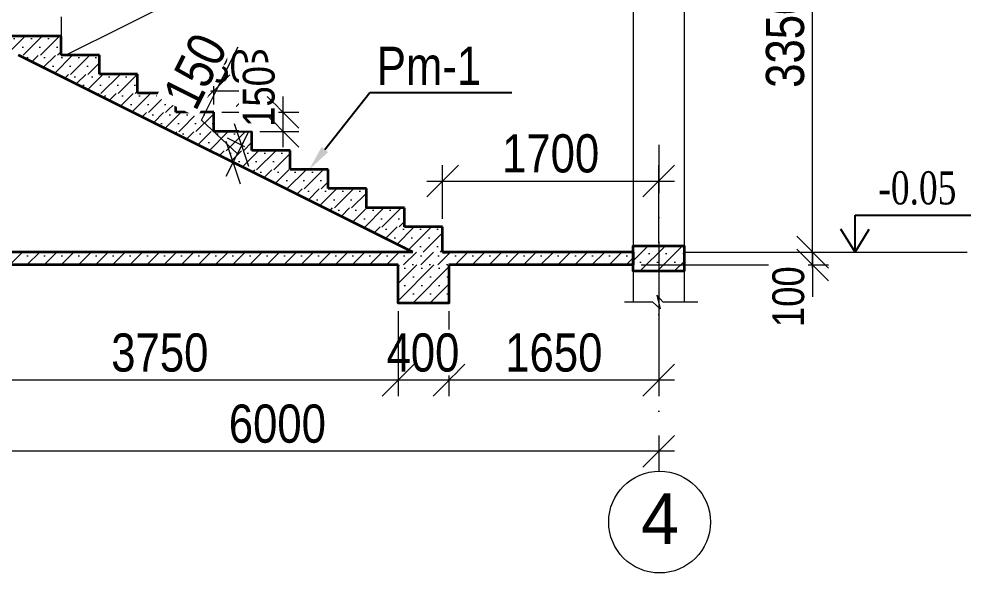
# Model space of a CAD drawing. Header units: millimetres. Extents: x -149347 to 251215, y -2929184 to -2541447.
# Drawn here: x 158715 to 166204, y -2576141 to -2571786 of the extents above; entities that cross this region are included whole.
import ezdxf
from ezdxf import colors
from ezdxf.entities.mleader import LeaderData, LeaderLine
from ezdxf.math import Vec2, Vec3

# ---------------------------------------------------------------- set-up
doc = ezdxf.new("R2010")
doc.units = ezdxf.units.MM
doc.linetypes.add('DASHDOTX2', pattern=[50.8, 25.4, -12.7, 0, -12.7])
for name, color, linetype, lineweight in [('Layer2', 7, 'Continuous', 13), ('аракясмя', 130, 'Continuous', 20), ('РАЗМЕРЫ', 80, 'Continuous', 9)]:
    doc.layers.add(name, color=color, linetype=linetype, lineweight=lineweight)
doc.styles.add('400', font='times.ttf', dxfattribs={"width": 0.75, "height": 300})
doc.styles.add('Annotative', font='timlat.ttf', dxfattribs={"height": 250})
doc.styles.add('style1', font='A3TI(LA).TTF', dxfattribs={"height": 400})
doc.styles.add('style6', font='ARIALN.TTF', dxfattribs={"height": 300})
doc.dimstyles.new('DIM_100', dxfattribs={"dimscale": 100, "dimtxt": 250, "dimasz": 2.5, "dimexe": 1.25, "dimexo": 0.625, "dimtad": 1, "dimdec": 0, "dimtxsty": 'style1', "dimblk": 'OBLIQUE', "dimcen": 2.5, "dimdle": 1.25, "dimclrd": 251, "dimclre": 251, "dimaunit": 1, "dimadec": 3, "dimazin": 0, "dimtfac": 1, "dimtdec": 0, "dimtmove": 1, "dimatfit": 3, "dimfxl": 1.25, "dimlwd": 5, "dimlwe": 5, "dimarcsym": 0})

# ---------------------------------------------------------------- blocks, each defined once
blk = doc.blocks.new('_Oblique')
at = {"color": 0, "linetype": 'ByBlock', "lineweight": -2}
blk.add_line((-0.5, -0.5), (0.5, 0.5), dxfattribs=at)
blk = doc.blocks.new('*D1693')
at = {"color": 251, "lineweight": 5, "ltscale": 15, "transparency": 16777216}
for p, q in [((157747.5, -2575121.1), (157747.5, -2575309.8)), ((163747.5, -2575121.1), (163747.5, -2575309.8))]:
    blk.add_line(p, q, dxfattribs=at)
at = {"color": 251, "linetype": 'ByBlock', "lineweight": 5, "ltscale": 15, "transparency": 16777216}
blk.add_line((163872.5, -2575184.8), (157622.5, -2575184.8), dxfattribs=at)
at = {"layer": 'Defpoints', "color": 0, "lineweight": 15, "ltscale": 15, "transparency": 16777216}
for p in [(157747.5, -2575058.6), (163747.5, -2575058.6), (157747.5, -2575184.8)]:
    blk.add_point(p, dxfattribs=at)
at = {"color": 251, "lineweight": 5, "ltscale": 15, "transparency": 16777216, "xscale": 250, "yscale": 250, "zscale": 250, "rotation": 180}
blk.add_blockref('_Oblique', (157747.5, -2575184.8), dxfattribs=at)
at = {"color": 251, "lineweight": 5, "ltscale": 15, "transparency": 16777216, "xscale": 250, "yscale": 250, "zscale": 250}
blk.add_blockref('_Oblique', (163747.5, -2575184.8), dxfattribs=at)
at = {"color": 0, "lineweight": 15, "ltscale": 15, "transparency": 16777216, "insert": (160747.5, -2574969.1), "char_height": 300, "attachment_point": 5, "style": 'style6', "bg_fill": 3, "box_fill_scale": 1.1, "bg_fill_color": 9, "bg_fill_true_color": 13158600, "bg_fill_transparency": 0}
blk.add_mtext('6000', dxfattribs=at)
blk = doc.blocks.new('*D1694')
at = {"color": 251, "lineweight": 5, "ltscale": 15, "transparency": 16777216}
for p, q in [((163747.5, -2573895.1), (163747.5, -2574750.6)), ((162097.5, -2574081.6), (162097.5, -2574750.6))]:
    blk.add_line(p, q, dxfattribs=at)
at = {"color": 251, "linetype": 'ByBlock', "lineweight": 5, "ltscale": 15, "transparency": 16777216}
blk.add_line((163872.5, -2574625.6), (161972.5, -2574625.6), dxfattribs=at)
at = {"layer": 'Defpoints', "color": 0, "lineweight": 15, "ltscale": 15, "transparency": 16777216}
for p in [(163747.5, -2573832.6), (162097.5, -2574019.1), (162097.5, -2574625.6)]:
    blk.add_point(p, dxfattribs=at)
at = {"color": 251, "lineweight": 5, "ltscale": 15, "transparency": 16777216, "xscale": 250, "yscale": 250, "zscale": 250, "rotation": 180}
blk.add_blockref('_Oblique', (162097.5, -2574625.6), dxfattribs=at)
at = {"color": 251, "lineweight": 5, "ltscale": 15, "transparency": 16777216, "xscale": 250, "yscale": 250, "zscale": 250}
blk.add_blockref('_Oblique', (163747.5, -2574625.6), dxfattribs=at)
at = {"color": 0, "lineweight": 15, "ltscale": 15, "transparency": 16777216, "insert": (162922.5, -2574409.9), "char_height": 300, "attachment_point": 5, "style": 'style6', "bg_fill": 3, "box_fill_scale": 1.1, "bg_fill_color": 9, "bg_fill_true_color": 13158600, "bg_fill_transparency": 0}
blk.add_mtext('1650', dxfattribs=at)
blk = doc.blocks.new('*D1695')
at = {"color": 251, "lineweight": 5, "ltscale": 15, "transparency": 16777216}
for p, q in [((161697.5, -2574081.6), (161697.5, -2574750.6)), ((162097.5, -2574081.6), (162097.5, -2574750.6))]:
    blk.add_line(p, q, dxfattribs=at)
at = {"color": 251, "linetype": 'ByBlock', "lineweight": 5, "ltscale": 15, "transparency": 16777216}
blk.add_line((162222.5, -2574625.6), (161572.5, -2574625.6), dxfattribs=at)
at = {"layer": 'Defpoints', "color": 0, "lineweight": 15, "ltscale": 15, "transparency": 16777216}
for p in [(161697.5, -2574019.1), (162097.5, -2574019.1), (161697.5, -2574625.6)]:
    blk.add_point(p, dxfattribs=at)
at = {"color": 0, "lineweight": 15, "ltscale": 15, "transparency": 16777216, "insert": (161892.6, -2574409.9), "char_height": 300, "attachment_point": 5, "style": 'style6', "bg_fill": 3, "box_fill_scale": 1.1, "bg_fill_color": 9, "bg_fill_true_color": 13158600, "bg_fill_transparency": 0}
blk.add_mtext('400', dxfattribs=at)
at = {"color": 251, "lineweight": 5, "ltscale": 15, "transparency": 16777216, "xscale": 250, "yscale": 250, "zscale": 250, "rotation": 180}
blk.add_blockref('_Oblique', (161697.5, -2574625.6), dxfattribs=at)
at = {"color": 251, "lineweight": 5, "ltscale": 15, "transparency": 16777216, "xscale": 250, "yscale": 250, "zscale": 250}
blk.add_blockref('_Oblique', (162097.5, -2574625.6), dxfattribs=at)
blk = doc.blocks.new('*D1696')
at = {"color": 251, "lineweight": 5, "ltscale": 15, "transparency": 16777216}
for p, q in [((157947.5, -2573990.8), (157947.5, -2574750.6)), ((161697.5, -2574081.6), (161697.5, -2574750.6))]:
    blk.add_line(p, q, dxfattribs=at)
at = {"color": 251, "linetype": 'ByBlock', "lineweight": 5, "ltscale": 15, "transparency": 16777216}
blk.add_line((161822.5, -2574625.6), (157822.5, -2574625.6), dxfattribs=at)
at = {"layer": 'Defpoints', "color": 0, "lineweight": 15, "ltscale": 15, "transparency": 16777216}
for p in [(157947.5, -2573928.3), (161697.5, -2574019.1), (157947.5, -2574625.6)]:
    blk.add_point(p, dxfattribs=at)
at = {"color": 251, "lineweight": 5, "ltscale": 15, "transparency": 16777216, "xscale": 250, "yscale": 250, "zscale": 250, "rotation": 180}
blk.add_blockref('_Oblique', (157947.5, -2574625.6), dxfattribs=at)
at = {"color": 251, "lineweight": 5, "ltscale": 15, "transparency": 16777216, "xscale": 250, "yscale": 250, "zscale": 250}
blk.add_blockref('_Oblique', (161697.5, -2574625.6), dxfattribs=at)
at = {"color": 0, "lineweight": 15, "ltscale": 15, "transparency": 16777216, "insert": (159822.5, -2574409.9), "char_height": 300, "attachment_point": 5, "style": 'style6', "bg_fill": 3, "box_fill_scale": 1.1, "bg_fill_color": 9, "bg_fill_true_color": 13158600, "bg_fill_transparency": 0}
blk.add_mtext('3750', dxfattribs=at)
blk = doc.blocks.new('*D1657')
at = {"color": 251, "lineweight": 5, "ltscale": 15, "transparency": 16777216}
for p, q in [((160247.5, -2572456.6), (160247.5, -2572224.4)), ((160547.5, -2572606.6), (160547.5, -2572224.4))]:
    blk.add_line(p, q, dxfattribs=at)
at = {"color": 251, "linetype": 'ByBlock', "lineweight": 5, "ltscale": 15, "transparency": 16777216}
blk.add_line((160122.5, -2572349.4), (160672.5, -2572349.4), dxfattribs=at)
at = {"layer": 'Defpoints', "color": 0, "lineweight": 15, "ltscale": 15, "transparency": 16777216}
for p in [(160247.5, -2572519.1), (160547.5, -2572669.1)]:
    blk.add_point(p, dxfattribs=at)
at = {"color": 0, "lineweight": 15, "ltscale": 15, "transparency": 16777216, "insert": (160451.7, -2572159.3), "char_height": 300, "attachment_point": 5, "style": 'style6', "bg_fill": 3, "box_fill_scale": 1.1, "bg_fill_color": 9, "bg_fill_true_color": 13158600, "bg_fill_transparency": 0}
blk.add_mtext('{\\H0.83333x;300}', dxfattribs=at)
at = {"layer": 'Defpoints', "color": 0, "lineweight": 15, "ltscale": 15, "transparency": 16777216}
blk.add_point((160547.5, -2572349.4), dxfattribs=at)
at = {"color": 251, "lineweight": 5, "ltscale": 15, "transparency": 16777216, "xscale": 250, "yscale": 250, "zscale": 250, "rotation": 180}
blk.add_blockref('_Oblique', (160247.5, -2572349.4), dxfattribs=at)
at = {"color": 251, "lineweight": 5, "ltscale": 15, "transparency": 16777216, "xscale": 250, "yscale": 250, "zscale": 250}
blk.add_blockref('_Oblique', (160547.5, -2572349.4), dxfattribs=at)
blk = doc.blocks.new('*D1659')
at = {"color": 251, "linetype": 'ByBlock', "lineweight": 5, "ltscale": 15, "transparency": 16777216}
blk.add_line((160792.4, -2572794.1), (160792.4, -2572394.1), dxfattribs=at)
at = {"color": 251, "lineweight": 5, "ltscale": 15, "transparency": 16777216}
for p, q in [((160310, -2572519.1), (160917.4, -2572519.1)), ((160610, -2572669.1), (160917.4, -2572669.1))]:
    blk.add_line(p, q, dxfattribs=at)
at = {"layer": 'Defpoints', "color": 0, "lineweight": 15, "ltscale": 15, "transparency": 16777216}
blk.add_point((160247.5, -2572519.1), dxfattribs=at)
at = {"color": 0, "lineweight": 15, "ltscale": 15, "transparency": 16777216, "insert": (160602.3, -2572394.1), "char_height": 300, "attachment_point": 5, "rotation": 90, "style": 'style6', "bg_fill": 3, "box_fill_scale": 1.1, "bg_fill_color": 9, "bg_fill_true_color": 13158600, "bg_fill_transparency": 0}
blk.add_mtext('{\\H0.83333x;150}', dxfattribs=at)
at = {"layer": 'Defpoints', "color": 0, "lineweight": 15, "ltscale": 15, "transparency": 16777216}
for p in [(160792.4, -2572519.1), (160547.5, -2572669.1)]:
    blk.add_point(p, dxfattribs=at)
at = {"color": 251, "lineweight": 5, "ltscale": 15, "transparency": 16777216, "xscale": 250, "yscale": 250, "zscale": 250}
for p, rotation in [((160792.4, -2572519.1), 90), ((160792.4, -2572669.1), 270)]:
    blk.add_blockref('_Oblique', p, dxfattribs=dict(at, rotation=rotation))
blk = doc.blocks.new('*D1663')
at = {"color": 251, "linetype": 'ByBlock', "lineweight": 5, "ltscale": 15, "transparency": 16777216}
for p, q in [((160150, -2572579.5), (160438.3, -2572002.9)), ((160432.8, -2572845.6), (160150, -2572579.5)), ((160522.2, -2572666.7), (160343.3, -2573024.5))]:
    blk.add_line(p, q, dxfattribs=at)
at = {"color": 251, "lineweight": 5, "ltscale": 15, "transparency": 16777216}
for p, q in [((160491.6, -2572791.1), (160354.5, -2572722.6)), ((160424.5, -2572925.3), (160287.4, -2572856.8))]:
    blk.add_line(p, q, dxfattribs=at)
at = {"layer": 'Defpoints', "color": 0, "lineweight": 15, "ltscale": 15, "transparency": 16777216}
for p in [(160547.5, -2572819.1), (160399.2, -2572912.7), (160480.4, -2572953.2)]:
    blk.add_point(p, dxfattribs=at)
at = {"color": 251, "lineweight": 5, "ltscale": 15, "transparency": 16777216, "xscale": 250, "yscale": 250, "zscale": 250}
for p, rotation in [((160466.3, -2572778.5), 63.43494882292197), ((160399.2, -2572912.7), 243.434948822922)]:
    blk.add_blockref('_Oblique', p, dxfattribs=dict(at, rotation=rotation))
at = {"color": 0, "lineweight": 15, "ltscale": 15, "transparency": 16777216, "insert": (160101.3, -2572194.7), "char_height": 300, "attachment_point": 5, "rotation": 63.43495, "style": 'style6', "bg_fill": 3, "box_fill_scale": 1.1, "bg_fill_color": 9, "bg_fill_true_color": 13158600, "bg_fill_transparency": 0}
blk.add_mtext('150', dxfattribs=at)
blk = doc.blocks.new('*D1682')
at = {"color": 251, "linetype": 'ByBlock', "lineweight": 5, "ltscale": 15, "transparency": 16777216}
blk.add_line((164958.5, -2573744.1), (164958.5, -2570144.1), dxfattribs=at)
at = {"color": 251, "lineweight": 5, "ltscale": 15, "transparency": 16777216}
for p, q in [((163610, -2570269.1), (165083.5, -2570269.1)), ((164649.6, -2573619.1), (165083.5, -2573619.1))]:
    blk.add_line(p, q, dxfattribs=at)
at = {"layer": 'Defpoints', "color": 0, "lineweight": 15, "ltscale": 15, "transparency": 16777216}
for p in [(163547.5, -2570269.1), (164958.5, -2570269.1), (164587.1, -2573619.1)]:
    blk.add_point(p, dxfattribs=at)
at = {"color": 251, "lineweight": 5, "ltscale": 15, "transparency": 16777216, "xscale": 250, "yscale": 250, "zscale": 250}
for p, rotation in [((164958.5, -2570269.1), 90), ((164958.5, -2573619.1), 270)]:
    blk.add_blockref('_Oblique', p, dxfattribs=dict(at, rotation=rotation))
at = {"color": 0, "lineweight": 15, "ltscale": 15, "transparency": 16777216, "insert": (164742.9, -2571944.1), "char_height": 300, "attachment_point": 5, "rotation": 90, "style": 'style6', "bg_fill": 3, "box_fill_scale": 1.1, "bg_fill_color": 9, "bg_fill_true_color": 13158600, "bg_fill_transparency": 0}
blk.add_mtext('3350', dxfattribs=at)
blk = doc.blocks.new('*D1692')
at = {"color": 251, "linetype": 'ByBlock', "lineweight": 5, "ltscale": 15, "transparency": 16777216}
for p, q in [((164958.5, -2573619.1), (164958.5, -2573369.1)), ((164958.5, -2573719.1), (164958.5, -2573969.1))]:
    blk.add_line(p, q, dxfattribs=at)
at = {"color": 251, "lineweight": 5, "ltscale": 15, "transparency": 16777216}
for p, q in [((164010, -2573619.1), (165083.5, -2573619.1)), ((163610, -2573719.1), (165083.5, -2573719.1))]:
    blk.add_line(p, q, dxfattribs=at)
at = {"layer": 'Defpoints', "color": 0, "lineweight": 15, "ltscale": 15, "transparency": 16777216}
for p in [(163947.5, -2573619.1), (163547.5, -2573719.1)]:
    blk.add_point(p, dxfattribs=at)
at = {"color": 0, "lineweight": 15, "ltscale": 15, "transparency": 16777216, "insert": (164768.4, -2573969.1), "char_height": 300, "attachment_point": 5, "rotation": 90, "style": 'style6', "bg_fill": 3, "box_fill_scale": 1.1, "bg_fill_color": 9, "bg_fill_true_color": 13158600, "bg_fill_transparency": 0}
blk.add_mtext('{\\H0.83333x;100}', dxfattribs=at)
at = {"color": 251, "linetype": 'ByBlock', "lineweight": 5, "ltscale": 15, "transparency": 16777216}
blk.add_line((164958.5, -2573619.1), (164958.5, -2573719.1), dxfattribs=at)
at = {"layer": 'Defpoints', "color": 0, "lineweight": 15, "ltscale": 15, "transparency": 16777216}
blk.add_point((164958.5, -2573719.1), dxfattribs=at)
at = {"color": 251, "lineweight": 5, "ltscale": 15, "transparency": 16777216, "xscale": 250, "yscale": 250, "zscale": 250}
for p, rotation in [((164958.5, -2573619.1), 270), ((164958.5, -2573719.1), 90)]:
    blk.add_blockref('_Oblique', p, dxfattribs=dict(at, rotation=rotation))
blk = doc.blocks.new('*D1653')
at = {"color": 251, "lineweight": 5, "ltscale": 15, "transparency": 16777216}
for p, q in [((162047.5, -2573356.6), (162047.5, -2572934.6)), ((163747.5, -2573546.6), (163747.5, -2572934.6))]:
    blk.add_line(p, q, dxfattribs=at)
at = {"color": 251, "linetype": 'ByBlock', "lineweight": 5, "ltscale": 15, "transparency": 16777216}
blk.add_line((161922.5, -2573059.6), (163872.5, -2573059.6), dxfattribs=at)
at = {"layer": 'Defpoints', "color": 0, "lineweight": 15, "ltscale": 15, "transparency": 16777216}
for p in [(163747.5, -2573059.6), (162047.5, -2573419.1), (163747.5, -2573609.1)]:
    blk.add_point(p, dxfattribs=at)
at = {"color": 251, "lineweight": 5, "ltscale": 15, "transparency": 16777216, "xscale": 250, "yscale": 250, "zscale": 250, "rotation": 180}
blk.add_blockref('_Oblique', (162047.5, -2573059.6), dxfattribs=at)
at = {"color": 251, "lineweight": 5, "ltscale": 15, "transparency": 16777216, "xscale": 250, "yscale": 250, "zscale": 250}
blk.add_blockref('_Oblique', (163747.5, -2573059.6), dxfattribs=at)
at = {"color": 0, "lineweight": 15, "ltscale": 15, "transparency": 16777216, "insert": (162897.5, -2572843.9), "char_height": 300, "attachment_point": 5, "style": 'style6', "bg_fill": 3, "box_fill_scale": 1.1, "bg_fill_color": 9, "bg_fill_true_color": 13158600, "bg_fill_transparency": 0}
blk.add_mtext('1700', dxfattribs=at)

msp = doc.modelspace()

# ---------------------------------------------------------------- hatches: boundary and pattern name
at = {"lineweight": 9, "ltscale": 15}
h = msp.add_hatch(dxfattribs=at)
h.set_pattern_fill('SACNCR', color=52, scale=40)
h.set_pattern_definition([(45, (-3151130.73, 947400.81), (-67.351921, 67.351921), []), (45, (-3151063.38, 947400.81), (-67.351921, 67.351921), [0, -95.25])])
edge = h.paths.add_edge_path()
edge.add_line((157947.45954, -2571919.07056), (159047.45954, -2571920.55204))
edge.add_line((159047.45954, -2571920.55204), (159047.45954, -2572070.55204))
edge.add_line((159047.45954, -2572070.55204), (157947.45954, -2572069.07056))
edge.add_line((157947.45954, -2572069.07056), (157953.63434, -2571919.07056))
h = msp.add_hatch(dxfattribs=at)
h.set_pattern_fill('SACNCR', color=52, scale=40)
h.set_pattern_definition([(45, (-3151430.73, 947250.81), (-67.351921, 67.351921), []), (45, (-3151363.38, 947250.81), (-67.351921, 67.351921), [0, -95.25])])
edge = h.paths.add_edge_path()
edge.add_line((158718.07872, -2572071.4001), (159347.45954, -2572070.55204))
edge.add_line((159347.45954, -2572070.55204), (159347.45954, -2572220.55204))
edge.add_line((159347.45954, -2572220.55204), (159020.33669, -2572221.57581))
edge.add_line((159020.33669, -2572221.57581), (158728.47524, -2572072.35333))
h = msp.add_hatch(dxfattribs=at)
h.set_pattern_fill('SACNCR', color=52, scale=40)
h.set_pattern_definition([(45, (-3151730.73, 947100.81), (-67.351921, 67.351921), []), (45, (-3151663.38, 947100.81), (-67.351921, 67.351921), [0, -95.25])])
edge = h.paths.add_edge_path()
edge.add_line((159018.07872, -2572221.4001), (159647.45954, -2572220.55204))
edge.add_line((159647.45954, -2572220.55204), (159647.45954, -2572370.55204))
edge.add_line((159647.45954, -2572370.55204), (159320.33669, -2572371.57581))
edge.add_line((159320.33669, -2572371.57581), (159028.47524, -2572222.35333))
h = msp.add_hatch(dxfattribs=at)
h.set_pattern_fill('SACNCR', color=52, scale=40)
h.set_pattern_definition([(45, (-3152030.73, 946950.81), (-67.351921, 67.351921), []), (45, (-3151963.38, 946950.81), (-67.351921, 67.351921), [0, -95.25])])
edge = h.paths.add_edge_path()
edge.add_line((159318.07872, -2572371.4001), (159947.45954, -2572370.55204))
edge.add_line((159947.45954, -2572370.55204), (159947.45954, -2572520.55204))
edge.add_line((159947.45954, -2572520.55204), (159620.33669, -2572521.57581))
edge.add_line((159620.33669, -2572521.57581), (159328.47524, -2572372.35333))
h = msp.add_hatch(dxfattribs=at)
h.set_pattern_fill('SACNCR', color=52, scale=40)
h.set_pattern_definition([(45, (-3152330.73, 946800.81), (-67.351921, 67.351921), []), (45, (-3152263.38, 946800.81), (-67.351921, 67.351921), [0, -95.25])])
edge = h.paths.add_edge_path()
edge.add_line((159618.07872, -2572521.4001), (160247.45954, -2572520.55204))
edge.add_line((160247.45954, -2572520.55204), (160247.45954, -2572670.55204))
edge.add_line((160247.45954, -2572670.55204), (159920.33669, -2572671.57581))
edge.add_line((159920.33669, -2572671.57581), (159628.47524, -2572522.35333))
h = msp.add_hatch(dxfattribs=at)
h.set_pattern_fill('SACNCR', color=52, scale=40)
h.set_pattern_definition([(45, (-3152630.73, 946650.81), (-67.351921, 67.351921), []), (45, (-3152563.38, 946650.81), (-67.351921, 67.351921), [0, -95.25])])
edge = h.paths.add_edge_path()
edge.add_line((159918.07872, -2572671.4001), (160547.45954, -2572670.55204))
edge.add_line((160547.45954, -2572670.55204), (160547.45954, -2572820.55204))
edge.add_line((160547.45954, -2572820.55204), (160220.33669, -2572821.57581))
edge.add_line((160220.33669, -2572821.57581), (159928.47524, -2572672.35333))
h = msp.add_hatch(dxfattribs=at)
h.set_pattern_fill('SACNCR', color=52, scale=40)
h.set_pattern_definition([(45, (-3152930.73, 946500.81), (-67.351921, 67.351921), []), (45, (-3152863.38, 946500.81), (-67.351921, 67.351921), [0, -95.25])])
edge = h.paths.add_edge_path()
edge.add_line((160218.07872, -2572821.4001), (160847.45954, -2572820.55204))
edge.add_line((160847.45954, -2572820.55204), (160847.45954, -2572970.55204))
edge.add_line((160847.45954, -2572970.55204), (160520.33669, -2572971.57581))
edge.add_line((160520.33669, -2572971.57581), (160228.47524, -2572822.35333))
h = msp.add_hatch(dxfattribs=at)
h.set_pattern_fill('SACNCR', color=52, scale=40)
h.set_pattern_definition([(45, (-3153230.73, 946350.81), (-67.351921, 67.351921), []), (45, (-3153163.38, 946350.81), (-67.351921, 67.351921), [0, -95.25])])
edge = h.paths.add_edge_path()
edge.add_line((160518.07872, -2572971.4001), (161147.45954, -2572970.55204))
edge.add_line((161147.45954, -2572970.55204), (161147.45954, -2573120.55204))
edge.add_line((161147.45954, -2573120.55204), (160820.33669, -2573121.57581))
edge.add_line((160820.33669, -2573121.57581), (160528.47524, -2572972.35333))
h = msp.add_hatch(dxfattribs=at)
h.set_pattern_fill('SACNCR', color=52, scale=40)
h.set_pattern_definition([(45, (-3153530.73, 946200.81), (-67.351921, 67.351921), []), (45, (-3153463.38, 946200.81), (-67.351921, 67.351921), [0, -95.25])])
edge = h.paths.add_edge_path()
edge.add_line((160818.07872, -2573121.4001), (161447.45954, -2573120.55204))
edge.add_line((161447.45954, -2573120.55204), (161447.45954, -2573270.55204))
edge.add_line((161447.45954, -2573270.55204), (161120.33669, -2573271.57581))
edge.add_line((161120.33669, -2573271.57581), (160828.47524, -2573122.35333))
h = msp.add_hatch(dxfattribs=at)
h.set_pattern_fill('SACNCR', color=52, scale=40)
h.set_pattern_definition([(45, (-3153830.73, 946050.81), (-67.351921, 67.351921), []), (45, (-3153763.38, 946050.81), (-67.351921, 67.351921), [0, -95.25])])
edge = h.paths.add_edge_path()
edge.add_line((161118.07872, -2573271.4001), (161747.45954, -2573270.55204))
edge.add_line((161747.45954, -2573270.55204), (161747.45954, -2573420.55204))
edge.add_line((161747.45954, -2573420.55204), (161420.33669, -2573421.57581))
edge.add_line((161420.33669, -2573421.57581), (161128.47524, -2573272.35333))
h = msp.add_hatch(dxfattribs=at)
h.set_pattern_fill('SACNCR', color=52, scale=40)
h.set_pattern_definition([(45, (-3154130.73, 945901.585), (-67.351921, 67.351921), []), (45, (-3154063.38, 945901.585), (-67.351921, 67.351921), [0, -95.25])])
edge = h.paths.add_edge_path()
edge.add_line((161418.07872, -2573420.62301), (162047.45954, -2573419.77495))
edge.add_line((162047.45954, -2573419.77495), (162047.45954, -2573619.07056))
edge.add_line((162047.45954, -2573619.07056), (161812.04934, -2573619.07056))
edge.add_line((161812.04934, -2573619.07056), (161428.47524, -2573421.57623))
h = msp.add_hatch(dxfattribs=at)
h.set_pattern_fill('SACNCR', color=52, scale=40)
h.set_pattern_definition([(45, (-3154730.73, 945894.53), (-67.351921, 67.351921), []), (45, (-3154663.38, 945894.53), (-67.351921, 67.351921), [0, -95.25])])
h.paths.add_polyline_path([(157947.45954, -2573619.07056), (163547.45954, -2573619.07056), (163547.45954, -2573719.07056), (157947.45954, -2573719.07056)])

# ---------------------------------------------------------------- linework, layer by layer
at = {"color": 1, "lineweight": 15, "ltscale": 15}
for p, q in [((163947.45954, -2570769.07056), (163947.45954, -2574012.3058)), ((155037.51287, -2573619.07056), (161812.04934, -2573619.07056))]:
    msp.add_line(p, q, dxfattribs=at)
at = {"color": 1, "linetype": 'DASHDOTX2', "lineweight": 13, "ltscale": 15}
msp.add_line((163747.45954, -2572774.4986), (163747.45954, -2575341.52814), dxfattribs=at)
at = {"color": 0}
msp.add_line((165291.9749, -2573619.07056), (165291.9749, -2573327.5471), dxfattribs=at)
at = {"color": 7}
msp.add_line((165291.9749, -2573327.5471), (166204.19793, -2573327.5471), dxfattribs=at)
at = {"color": 7, "ltscale": 15}
for points in [[(165291.9749, -2573619.07056), (165179.71809, -2573437.36929)], [(165291.9749, -2573619.07056), (165404.23171, -2573437.36929)]]:
    msp.add_lwpolyline(points, dxfattribs=at)
at = {"color": 1, "lineweight": 15, "ltscale": 15}
msp.add_lwpolyline([(164055.61518, -2574012.3058), (163783.96748, -2574012.3058), (163732.52494, -2573956.81188), (163758.23617, -2574065.498), (163700.89784, -2574012.3058), (163478.1363, -2574012.3058)], dxfattribs=at)
at = {"layer": 'Layer2', "color": 2, "lineweight": 13}
msp.add_line((159047.45954, -2571769.07056), (159047.45954, -2571919.07056), dxfattribs=at)
at = {"layer": 'Layer2', "color": 2, "lineweight": 35}
for p, q in [((159047.45954, -2571919.07056), (157547.45954, -2571919.07056)), ((159047.45954, -2572069.07056), (159047.45954, -2571919.07056)), ((161812.04934, -2573619.07056), (158712.04934, -2572069.07056)), ((159347.45954, -2572069.07056), (159047.45954, -2572069.07056)), ((159347.45954, -2572219.07056), (159347.45954, -2572069.07056)), ((159647.45954, -2572219.07056), (159347.45954, -2572219.07056)), ((159647.45954, -2572369.07056), (159647.45954, -2572219.07056)), ((159947.45954, -2572369.07056), (159647.45954, -2572369.07056)), ((159947.45954, -2572519.07056), (159947.45954, -2572369.07056)), ((160247.45954, -2572519.07056), (159947.45954, -2572519.07056)), ((160247.45954, -2572669.07056), (160247.45954, -2572519.07056)), ((160547.45954, -2572669.07056), (160247.45954, -2572669.07056)), ((160547.45954, -2572819.07056), (160547.45954, -2572669.07056)), ((160847.45954, -2572819.07056), (160547.45954, -2572819.07056)), ((160847.45954, -2572969.07056), (160847.45954, -2572819.07056)), ((161147.45954, -2572969.07056), (160847.45954, -2572969.07056)), ((161147.45954, -2573119.07056), (161147.45954, -2572969.07056)), ((161447.45954, -2573119.07056), (161147.45954, -2573119.07056)), ((161447.45954, -2573269.07056), (161447.45954, -2573119.07056)), ((161747.45954, -2573269.07056), (161447.45954, -2573269.07056)), ((161747.45954, -2573419.07056), (161747.45954, -2573269.07056)), ((162047.45954, -2573419.07056), (161747.45954, -2573419.07056)), ((162047.45954, -2573619.07056), (162047.45954, -2573419.07056)), ((162047.45954, -2573619.07056), (162047.45954, -2573484.07056)), ((161812.04934, -2573619.07056), (157947.45954, -2573619.07056)), ((163547.45954, -2573619.07056), (162047.45954, -2573619.07056)), ((163547.45954, -2573619.07056), (163547.45954, -2573719.07056)), ((161697.45954, -2573719.07056), (157947.45954, -2573719.07056)), ((163547.45954, -2573719.07056), (162097.45954, -2573719.07056))]:
    msp.add_line(p, q, dxfattribs=at)
at = {"layer": 'Layer2', "color": 4}
for p, q in [((161747.45954, -2573270.51482), (161746.01528, -2573269.07056)), ((162047.45954, -2573534.07056), (162047.45954, -2573584.07056))]:
    msp.add_line(p, q, dxfattribs=at)
at = {"layer": 'Layer2', "color": 2, "lineweight": 35}
for points in [[(162047.45954, -2573619.07056), (162097.45954, -2573619.07056)], [(162097.45954, -2573719.07056), (162097.45954, -2574019.07056), (161697.45954, -2574019.07056), (161697.45954, -2573719.07056)]]:
    msp.add_lwpolyline(points, dxfattribs=at)
at = {"layer": 'аракясмя', "lineweight": 20}
msp.add_circle((163754.21245, -2575741.47113), 400, dxfattribs=at)

# ---------------------------------------------------------------- texts
at = {"color": 7, "insert": (165782.87388, -2573115.77642), "char_height": 260.016352, "attachment_point": 5, "style": '400'}
msp.add_mtext('{\\fTimes New Roman|b0|i0|c238|p18;-0.05}', dxfattribs=at)
at = {"layer": 'аракясмя', "lineweight": 20, "style": 'Annotative'}
msp.add_text('4', height=400, dxfattribs=at).set_placement((163608.96444, -2575914.74247))

# ---------------------------------------------------------------- leaders
at = {"layer": 'РАЗМЕРЫ', "color": 0, "lineweight": 15}
ml = msp.add_multileader_mtext('Standard', dxfattribs=at)
ml.set_content('{\\fArial Narrow|b0|i0|c238|p34;\\C7;Pm-1}', style='style6')
ml.set_leader_properties()
ml.build(insert=Vec2(0, 0))
ml.multileader.update_dxf_attribs({"text_left_attachment_type": 6, "text_right_attachment_type": 6, "dogleg_length": 100, "arrow_head_size": 200})
ctx = ml.context
ctx.base_point, ctx.char_height, ctx.arrow_head_size, ctx.landing_gap_size, ctx.plane_origin = Vec3(161574.57706, -2572363.45734), 300, 200, 0.5, Vec3(154369.64886, -2575798.10447)
ctx.left_attachment, ctx.right_attachment, ctx.text_align_type = 6, 6, 1
notes = []
notes.append((ctx, [(0, (1, 1, 0), (161474.57706, -2572363.45734), (1, 0), 100, [(1, [(160997.45954, -2572969.07056)], 0, [])])]))
ctx.mtext.insert, ctx.mtext.alignment, ctx.mtext.flow_direction = Vec3(161940.56137, -2572003.45734), 2, 5
for ctx, leaders in notes:
    for number, flags, end, landing, length, lines in leaders:
        leader = LeaderData()
        leader.index, (leader.has_last_leader_line, leader.has_dogleg_vector, leader.attachment_direction) = number, flags
        leader.last_leader_point, leader.dogleg_vector, leader.dogleg_length = Vec3(end), Vec3(landing), length
        for number, points, colour, breaks in lines:
            line = LeaderLine()
            line.index, line.vertices, line.color, line.breaks = number, Vec3.list(points), colors.encode_raw_color(colour), breaks
            leader.lines.append(line)
        ctx.leaders.append(leader)

# ---------------------------------------------------------------- next in the draw order: dimensions: what is measured, and where the dimension line sits
at = {"color": 7, "lineweight": 15, "ltscale": 15}
dim = msp.add_linear_dim(base=(160547.45954, -2572349.42142), p1=(160247.45954, -2572519.07056), p2=(160547.45954, -2572669.07056), text='{\\H0.83333x;<>}', dimstyle='DIM_100', override={"dimtxsty": 'style6', "dimtfill": 1, "dimtfillclr": 256}, dxfattribs=at)
dim.commit()
dim.dimension.update_dxf_attribs({"geometry": '*D1657', "text_midpoint": (160451.70029, -2572349.42142), "dimtype": 160})
dim = msp.add_linear_dim(base=(157747.45954, -2575184.82067), p1=(163747.45954, -2575058.59346), p2=(157747.45954, -2575058.59346), angle=180, dimstyle='DIM_100', override={"dimtxsty": 'style6', "dimtfill": 1, "dimtfillclr": 256}, dxfattribs=at)
dim.commit()
dim.dimension.update_dxf_attribs({"geometry": '*D1693', "text_midpoint": (160747.45954, -2574969.14877)})

# ---------------------------------------------------------------- next in the draw order: dimensions: what is measured, and where the dimension line sits
dim = msp.add_linear_dim(base=(160792.40944, -2572519.07056), p1=(160547.45954, -2572669.07056), p2=(160247.45954, -2572519.07056), angle=270, text='{\\H0.83333x;<>}', dimstyle='DIM_100', override={"dimtxsty": 'style6', "dimtfill": 1, "dimtfillclr": 256}, dxfattribs=at)
dim.commit()
dim.dimension.update_dxf_attribs({"geometry": '*D1659', "text_midpoint": (160792.40944, -2572394.07056), "dimtype": 160})
dim = msp.add_linear_dim(base=(162097.45954, -2574625.59142), p1=(163747.45954, -2573832.58161), p2=(162097.45954, -2574019.07056), angle=180, dimstyle='DIM_100', override={"dimtxsty": 'style6', "dimtfill": 1, "dimtfillclr": 256}, dxfattribs=at)
dim.commit()
dim.dimension.update_dxf_attribs({"geometry": '*D1694', "text_midpoint": (162922.45954, -2574409.91953)})

# ---------------------------------------------------------------- next in the draw order: linework, layer by layer
at = {"color": 1, "lineweight": 15, "ltscale": 15}
msp.add_line((163547.45954, -2570769.07056), (163547.45954, -2574012.3058), dxfattribs=at)

# ---------------------------------------------------------------- next in the draw order: dimensions: what is measured, and where the dimension line sits
at = {"color": 7, "lineweight": 15, "ltscale": 15}
dim = msp.add_aligned_dim(p1=(160547.45954, -2572819.07056), p2=(160480.3775, -2572953.23464), distance=-90.71178, dimstyle='DIM_100', override={"dimtxsty": 'style6', "dimtfill": 1, "dimtfillclr": 256}, dxfattribs=at)
dim.commit()
dim.dimension.update_dxf_attribs({"geometry": '*D1663', "text_midpoint": (159985.07298, -2572427.10631)})
dim = msp.add_linear_dim(base=(161697.45954, -2574625.59142), p1=(162097.45954, -2574019.07056), p2=(161697.45954, -2574019.07056), angle=180, dimstyle='DIM_100', override={"dimtxsty": 'style6', "dimtfill": 1, "dimtfillclr": 256}, dxfattribs=at)
dim.commit()
dim.dimension.update_dxf_attribs({"geometry": '*D1695', "text_midpoint": (161892.62191, -2574625.59142), "dimtype": 160})

# ---------------------------------------------------------------- next in the draw order: linework, layer by layer
at = {"color": 1, "lineweight": 15, "ltscale": 15}
msp.add_line((162382.86973, -2570419.07056), (159082.86973, -2572069.07056), dxfattribs=at)

# ---------------------------------------------------------------- next in the draw order: dimensions: what is measured, and where the dimension line sits
at = {"color": 7, "lineweight": 15, "ltscale": 15}
for base, p1, p2, angle, picture, middle in [((164958.52894, -2570269.07056), (164587.06189, -2573619.07056), (163547.45954, -2570269.07056), 90, '*D1682', (164742.85705, -2571944.07056)), ((157947.45954, -2574625.59142), (161697.45954, -2574019.07056), (157947.45954, -2573928.321), 180, '*D1696', (159822.45954, -2574409.91953))]:
    dim = msp.add_linear_dim(base=base, p1=p1, p2=p2, angle=angle, dimstyle='DIM_100', override={"dimtxsty": 'style6', "dimtfill": 1, "dimtfillclr": 256}, dxfattribs=at)
    dim.commit()
    dim.dimension.update_dxf_attribs({"geometry": picture, "text_midpoint": middle})

# ---------------------------------------------------------------- next in the draw order: hatches: boundary and pattern name
at = {"lineweight": 9, "ltscale": 15}
h = msp.add_hatch(dxfattribs=at)
h.set_pattern_fill('SACNCR', color=52, scale=40)
h.set_pattern_definition([(45, (-3153580.73, 945594.53), (-67.351921, 67.351921), []), (45, (-3153513.38, 945594.53), (-67.351921, 67.351921), [0, -95.25])])
edge = h.paths.add_edge_path()
edge.add_line((161697.45954, -2573719.07056), (162097.45954, -2573719.07056))
edge.add_line((162097.45954, -2573719.07056), (162097.45954, -2574019.07056))
edge.add_line((162097.45954, -2574019.07056), (161697.45954, -2574019.07056))
edge.add_line((161697.45954, -2574019.07056), (161697.45954, -2573727.80655))

# ---------------------------------------------------------------- next in the draw order: dimensions: what is measured, and where the dimension line sits
at = {"color": 7, "lineweight": 15, "ltscale": 15}
dim = msp.add_linear_dim(base=(164958.52894, -2573719.07056), p1=(163947.45954, -2573619.07056), p2=(163547.45954, -2573719.07056), angle=90, text='{\\H0.83333x;<>}', dimstyle='DIM_100', override={"dimtxsty": 'style6', "dimtfill": 1, "dimtfillclr": 256}, dxfattribs=at)
dim.commit()
dim.dimension.update_dxf_attribs({"geometry": '*D1692', "text_midpoint": (164958.52894, -2573969.07056), "dimtype": 160})

# ---------------------------------------------------------------- next in the draw order: linework, layer by layer
at = {"color": 1, "lineweight": 15, "ltscale": 15}
msp.add_line((163947.45954, -2573619.07056), (166174.07829, -2573619.07056), dxfattribs=at)

# ---------------------------------------------------------------- next in the draw order: dimensions: what is measured, and where the dimension line sits
at = {"color": 7, "lineweight": 15, "ltscale": 15}
dim = msp.add_linear_dim(base=(163747.45954, -2573059.59796), p1=(162047.45954, -2573419.07056), p2=(163747.45954, -2573609.13441), angle=180, dimstyle='DIM_100', override={"dimtxsty": 'style6', "dimtfill": 1, "dimtfillclr": 256}, dxfattribs=at)
dim.commit()
dim.dimension.update_dxf_attribs({"geometry": '*D1653', "text_midpoint": (162897.45954, -2572843.92606)})

# ---------------------------------------------------------------- next in the draw order: hatches: boundary and pattern name
at = {"lineweight": 9, "ltscale": 15}
h = msp.add_hatch(dxfattribs=at)
h.set_pattern_fill('SACNCR', color=52, scale=40)
h.set_pattern_definition([(45, (-3155430.73, 945844.53), (-67.351921, 67.351921), []), (45, (-3155363.38, 945844.53), (-67.351921, 67.351921), [0, -95.25])])
edge = h.paths.add_edge_path()
edge.add_line((163547.45954, -2573569.07056), (163947.45954, -2573569.07056))
edge.add_line((163947.45954, -2573569.07056), (163947.45954, -2573769.07056))
edge.add_line((163947.45954, -2573769.07056), (163547.45954, -2573769.07056))
edge.add_line((163547.45954, -2573769.07056), (163547.45954, -2573574.98968))

# ---------------------------------------------------------------- next in the draw order: linework, layer by layer
at = {"color": 1, "lineweight": 15, "ltscale": 15}
msp.add_line((162047.45954, -2573619.07056), (163547.45954, -2573619.07056), dxfattribs=at)
at = {"layer": 'Layer2', "color": 2, "lineweight": 35}
msp.add_lwpolyline([(163947.45954, -2573769.07056), (163547.45954, -2573769.07056), (163547.45954, -2573569.07056), (163947.45954, -2573569.07056)], close=True, dxfattribs=at)

doc.saveas('drawing.dxf')
